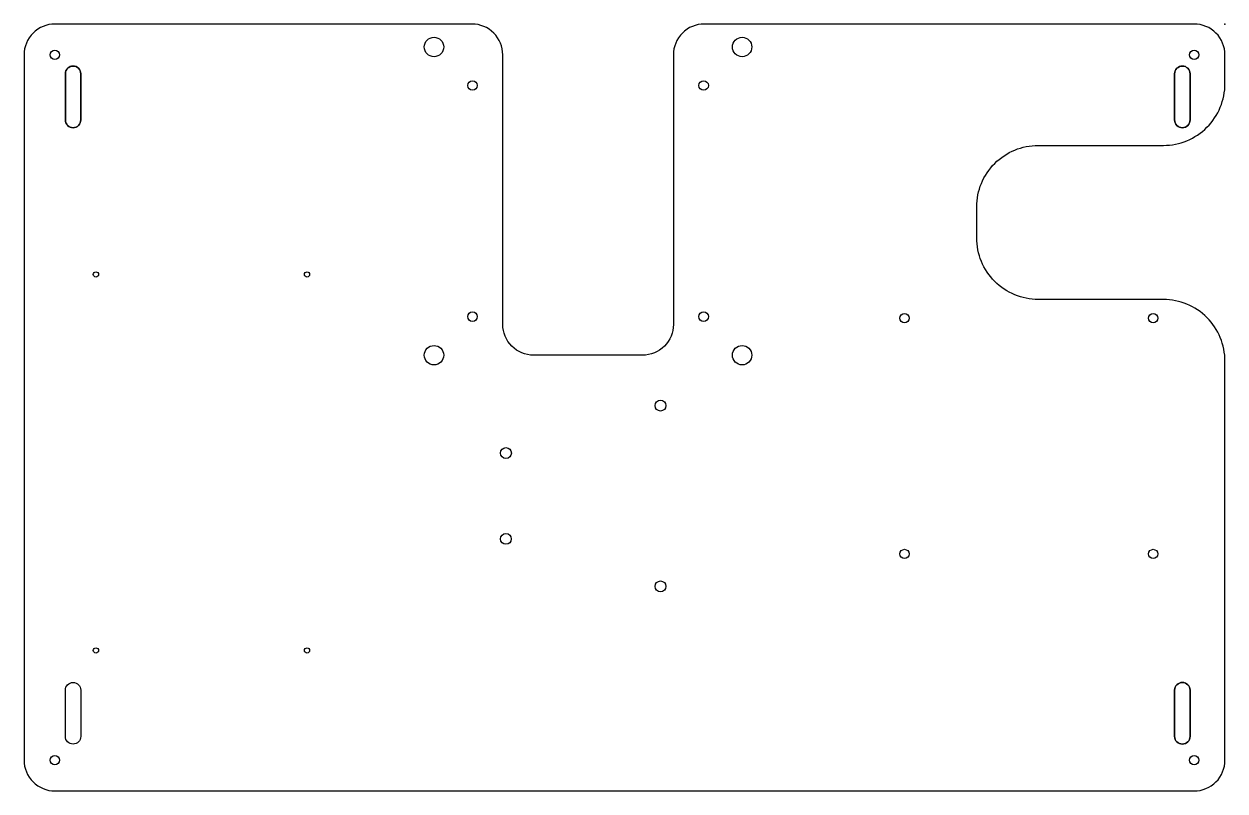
# Model space of a CAD drawing. Header units: millimetres. Extents: x -390 to 0, y -249 to 0.
import ezdxf

# ---------------------------------------------------------------- set-up
doc = ezdxf.new("R2010")
doc.units = ezdxf.units.MM
doc.layers.get('0').update_dxf_attribs({"linetype": 'CONTINUOUS'})

msp = doc.modelspace()

# ---------------------------------------------------------------- linework, layer by layer
for points in [[(-20, -39.37, 0.414214), (0, -19.37), (0, -10, 0.414214), (-10, 0), (-169.02, 0, 0.414214), (-179.02, -10), (-179.02, -97.44, -0.414214), (-189.02, -107.44), (-224.37, -107.44, -0.414214), (-234.37, -97.44), (-234.37, -10, 0.414214), (-244.37, 0), (-379.75, 0, 0.414214), (-389.75, -10), (-389.75, -238.82, 0.414214), (-379.75, -248.82), (-10, -248.82, 0.414214), (0, -238.82), (0, -109.37, 0.414214), (-20, -89.37), (-60.57, -89.37, -0.414214), (-80.57, -69.37), (-80.57, -59.37, -0.414214), (-60.57, -39.37)], [(0, -238.82), (0, -109.37, 0.414214), (-20, -89.37), (-60.57, -89.37, -0.414214), (-80.57, -69.37), (-80.57, -59.37, -0.414214), (-60.57, -39.37), (-20, -39.37, 0.414214), (0, -19.37), (0, -10, 0.414214), (-10, 0), (-169.02, 0, 0.414214), (-179.02, -10), (-179.02, -97.44, -0.414214), (-189.02, -107.44), (-224.37, -107.44, -0.414214), (-234.37, -97.44), (-234.37, -10, 0.414214), (-244.37, 0), (-379.75, 0, 0.414214), (-389.75, -10), (-389.75, -238.82, 0.414214), (-379.75, -248.82), (-10, -248.82, 0.414214)], [(-371.34, -16.13), (-371.34, -31.13, -1), (-376.34, -31.13), (-376.34, -16.13, -1)], [(-371.34, -16.13, 1), (-376.34, -16.13), (-376.34, -31.13, 1), (-371.34, -31.13)], [(-11.34, -16.13), (-11.34, -31.13, -1), (-16.34, -31.13), (-16.34, -16.13, -1)], [(-11.34, -16.13, 1), (-16.34, -16.13), (-16.34, -31.13, 1), (-11.34, -31.13)], [(-371.34, -216.13), (-371.34, -231.13, -1), (-376.34, -231.13), (-376.34, -216.13, -1)], [(-376.34, -231.13), (-376.34, -216.13, -1), (-371.34, -216.13), (-371.34, -231.13, -1)], [(-11.34, -216.13, 1), (-16.34, -216.13), (-16.34, -231.13, 1), (-11.34, -231.13)], [(-11.34, -216.13), (-11.34, -231.13, -1), (-16.34, -231.13), (-16.34, -216.13, -1)]]:
    msp.add_lwpolyline(points, format="xyb", close=True)
for centre, radius in [((-256.7, -7.44), 3.15), ((-256.7, -7.44), 3.15), ((-156.7, -7.44), 3.15), ((-156.7, -7.44), 3.15), ((-379.75, -10), 1.5), ((-379.75, -10), 1.5), ((-10, -10), 1.5), ((-10, -10), 1.5), ((-244.2, -19.94), 1.55), ((-244.2, -19.94), 1.55), ((-169.2, -19.94), 1.55), ((-169.2, -19.94), 1.55), ((-366.41, -81.24), 0.85), ((-366.41, -81.24), 0.85), ((-297.91, -81.24), 0.85), ((-297.91, -81.24), 0.85), ((-244.2, -94.94), 1.55), ((-244.2, -94.94), 1.55), ((-169.2, -94.94), 1.55), ((-169.2, -94.94), 1.55), ((-104.01, -95.42), 1.5), ((-104.01, -95.42), 1.5), ((-23.31, -95.42), 1.5), ((-23.31, -95.42), 1.5), ((-256.7, -107.44), 3.15), ((-256.7, -107.44), 3.15), ((-156.7, -107.44), 3.15), ((-156.7, -107.44), 3.15), ((-183.19, -123.8), 1.77), ((-183.19, -123.8), 1.77), ((-233.36, -139.2), 1.77), ((-233.36, -139.2), 1.77), ((-233.36, -167.05), 1.74), ((-233.36, -167.05), 1.74), ((-104.01, -171.92), 1.5), ((-104.01, -171.92), 1.5), ((-23.31, -171.92), 1.5), ((-23.31, -171.92), 1.5), ((-183.19, -182.45), 1.77), ((-183.19, -182.45), 1.77), ((-366.41, -203.24), 0.85), ((-366.41, -203.24), 0.85), ((-297.91, -203.24), 0.85), ((-297.91, -203.24), 0.85), ((-379.75, -238.82), 1.5), ((-379.75, -238.82), 1.5), ((-10, -238.82), 1.5), ((-10, -238.82), 1.5)]:
    msp.add_circle(centre, radius)
msp.add_point((0, 0))

doc.saveas('drawing.dxf')
